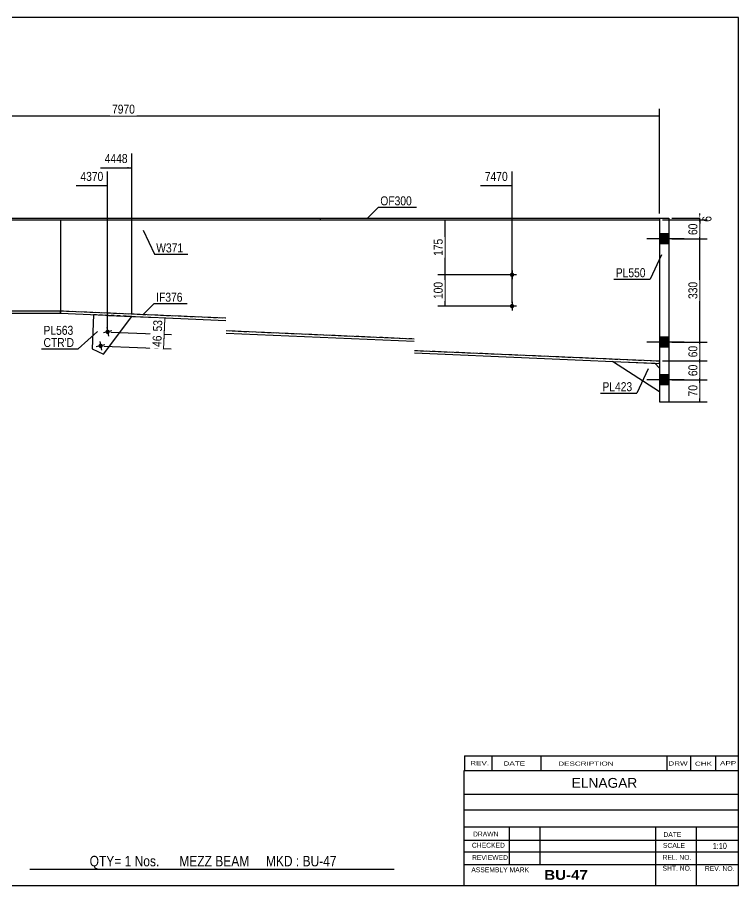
# Model space of a CAD drawing. Header units: millimetres. Extents: x -38 to 364, y -190 to 87.
# Drawn here: x 134.1 to 364.3, y -189.9 to 87.1 of the extents above; entities that cross this region are included whole.
import ezdxf

# ---------------------------------------------------------------- set-up
doc = ezdxf.new("R2010")
doc.units = ezdxf.units.MM
doc.linetypes.add('DXK_LINE_DOT1', pattern=[1.8814, 0.9407, -0.9407])
doc.styles.add('Arial', font='ARIAL.TTF', dxfattribs={"height": 0.2})
doc.styles.add('Arial Bold', font='ARIALBD.TTF', dxfattribs={"height": 0.2})
doc.styles.add('Arial Narrow', font='ARIALN.TTF', dxfattribs={"height": 0.2})

# ---------------------------------------------------------------- blocks, each defined once
blk = doc.blocks.new('Unknown-627317937-1211')
at = {"color": 5, "linetype": 'Continuous'}
for p, q in [((364.28, 87.11), (-35.72, 87.11)), ((-35.72, 87.11), (-35.72, -189.89)), ((364.28, -189.89), (364.28, 87.11)), ((-35.72, -189.89), (364.28, -189.89))]:
    blk.add_line(p, q, dxfattribs=at)
at = {"color": 174, "linetype": 'Continuous', "style": 'Arial'}
blk.add_text('Tekla structures', height=1.9102, rotation=90, dxfattribs=at).set_placement((-36.22, -189.39))
blk = doc.blocks.new('Bolt-627317937-1239 - 1232')
at = {"linetype": 'Continuous'}
blk.add_hatch(color=3, dxfattribs=at).paths.add_polyline_path([(161.38, -17.55, -1), (160.01, -17.84, -1)])
at = {"color": 3, "linetype": 'Continuous'}
for p, q in [((160.41, -16.33), (160.99, -19.07)), ((162.07, -17.41), (159.33, -17.99))]:
    blk.add_line(p, q, dxfattribs=at)
blk = doc.blocks.new('Bolt-627317937-1235 - 1232')
at = {"linetype": 'Continuous'}
for points in [[(292.69, 4.99, -1), (291.29, 4.99, -1)], [(292.69, -5.01, -1), (291.29, -5.01, -1)]]:
    blk.add_hatch(color=3, dxfattribs=at).paths.add_polyline_path(points)
at = {"color": 3, "linetype": 'Continuous'}
for p, q in [((291.99, 6.39), (291.99, 3.59)), ((293.39, 4.99), (290.59, 4.99)), ((293.39, -5.01), (290.59, -5.01)), ((291.99, -3.61), (291.99, -6.41))]:
    blk.add_line(p, q, dxfattribs=at)
blk = doc.blocks.new('Bolt-627317937-1278 - 1232')
at = {"linetype": 'Continuous'}
for points in [[(338.99, 18.1), (338.99, 14.9), (341.99, 14.9), (341.99, 18.1)], [(338.99, 18.1), (338.99, 14.9), (341.99, 14.9), (341.99, 18.1)], [(338.99, -14.9), (338.99, -18.1), (341.99, -18.1), (341.99, -14.9)], [(338.99, -14.9), (338.99, -18.1), (341.99, -18.1), (341.99, -14.9)], [(338.99, -26.9), (338.99, -30.1), (341.99, -30.1), (341.99, -26.9)], [(338.99, -26.9), (338.99, -30.1), (341.99, -30.1), (341.99, -26.9)]]:
    blk.add_hatch(color=3, dxfattribs=at).paths.add_polyline_path(points)
at = {"color": 3, "linetype": 'Continuous'}
for p, q in [((341.99, 18.1), (338.99, 18.1)), ((341.99, 18.1), (338.99, 18.1)), ((346.89, 16.5), (334.99, 16.5)), ((346.89, 16.5), (334.99, 16.5)), ((341.99, 14.9), (338.99, 14.9)), ((341.99, 14.9), (338.99, 14.9)), ((346.89, -16.5), (334.99, -16.5)), ((346.89, -16.5), (334.99, -16.5)), ((341.99, -14.9), (338.99, -14.9)), ((341.99, -14.9), (338.99, -14.9)), ((341.99, -18.1), (338.99, -18.1)), ((341.99, -18.1), (338.99, -18.1)), ((341.99, -26.9), (338.99, -26.9)), ((341.99, -26.9), (338.99, -26.9)), ((346.89, -28.5), (334.99, -28.5)), ((346.89, -28.5), (334.99, -28.5)), ((341.99, -30.1), (338.99, -30.1)), ((341.99, -30.1), (338.99, -30.1))]:
    blk.add_line(p, q, dxfattribs=at)
blk = doc.blocks.new('Bolt-627317937-1238 - 1232')
at = {"linetype": 'Continuous'}
blk.add_hatch(color=3, dxfattribs=at).paths.add_polyline_path([(163.62, -13.08, -1), (162.25, -13.37, -1)])
at = {"color": 3, "linetype": 'Continuous'}
for p, q in [((164.31, -12.94), (161.57, -13.51)), ((162.65, -11.86), (163.22, -14.6))]:
    blk.add_line(p, q, dxfattribs=at)
blk = doc.blocks.new('Part-627317937-1443 - 1232')
at = {"color": 2, "linetype": 'Continuous'}
for p, q in [((338.99, 23.1), (341.99, 23.1)), ((338.99, 23.1), (338.99, -35.5)), ((341.99, 23.1), (341.99, -35.5)), ((338.99, -35.5), (341.99, -35.5))]:
    blk.add_line(p, q, dxfattribs=at)
blk = doc.blocks.new('Part-627317937-1384 - 1232')
at = {"color": 2, "linetype": 'Continuous'}
for p, q in [((158.48, -7.76), (158.02, -18.59)), ((161.59, -20.38), (170.69, -8.28)), ((158.02, -18.59), (161.59, -20.38))]:
    blk.add_line(p, q, dxfattribs=at)
at = {"color": 7, "linetype": 'DXK_LINE_DOT1'}
blk.add_line((170.69, -8.28), (158.48, -7.76), dxfattribs=at)
blk = doc.blocks.new('Part-627317937-1438 - 1232')
at = {"color": 2, "linetype": 'Continuous'}
for p, q in [((338.99, -32.3), (324, -22.66)), ((324, -22.66), (337.49, -23.24)), ((337.49, -23.24), (338.99, -24.8))]:
    blk.add_line(p, q, dxfattribs=at)
at = {"color": 7, "linetype": 'DXK_LINE_DOT1'}
blk.add_line((338.99, -24.8), (338.99, -32.3), dxfattribs=at)
blk = doc.blocks.new('Part-627317937-1465 - 1232')
at = {"color": 2, "linetype": 'Continuous'}
for p, q in [((147.89, -6.5), (147.85, -7.3)), ((147.85, -7.3), (200.69, -9.57)), ((147.89, -6.5), (200.69, -8.77)), ((200.79, -12.82), (260.79, -15.4)), ((200.79, -13.62), (260.79, -16.2)), ((260.89, -19.14), (338.99, -22.5)), ((260.89, -19.94), (338.95, -23.3)), ((338.99, -22.5), (338.95, -23.3))]:
    blk.add_line(p, q, dxfattribs=at)
blk = doc.blocks.new('Part-627317937-1558 - 1232')
at = {"color": 2, "linetype": 'Continuous'}
for p, q in [((230.79, 23.1), (230.79, 22.5)), ((230.79, 23.1), (260.79, 23.1)), ((230.79, 22.5), (260.79, 22.5)), ((260.89, 23.1), (338.99, 23.1)), ((260.89, 22.5), (338.99, 22.5)), ((338.99, 23.1), (338.99, 22.5))]:
    blk.add_line(p, q, dxfattribs=at)
blk = doc.blocks.new('Part-627317937-1487 - 1232')
at = {"color": 2, "linetype": 'Continuous'}
for p, q in [((97.89, -7.3), (97.89, -6.5)), ((97.89, -6.5), (147.89, -6.5)), ((97.89, -7.3), (147.89, -7.3)), ((147.89, -7.3), (147.89, -6.5))]:
    blk.add_line(p, q, dxfattribs=at)
blk = doc.blocks.new('Part-627317937-1514 - 1232')
at = {"color": 2, "linetype": 'Continuous'}
blk.add_line((147.89, 22.5), (147.89, -6.5), dxfattribs=at)
at = {"color": 7, "linetype": 'DXK_LINE_DOT1'}
for p, q in [((147.89, 22.5), (200.69, 22.5)), ((200.79, 22.5), (260.79, 22.5)), ((260.89, 22.5), (338.99, 22.5)), ((338.99, 22.5), (338.99, -22.5)), ((147.89, -6.5), (200.69, -8.77)), ((200.79, -12.82), (260.79, -15.4)), ((260.89, -19.14), (338.99, -22.5))]:
    blk.add_line(p, q, dxfattribs=at)
blk = doc.blocks.new('Part-627317937-1580 - 1232')
at = {"color": 2, "linetype": 'Continuous'}
for p, q in [((97.89, 22.5), (97.89, -6.5)), ((147.89, 22.5), (147.89, -6.5))]:
    blk.add_line(p, q, dxfattribs=at)
at = {"color": 7, "linetype": 'DXK_LINE_DOT1'}
for p, q in [((97.89, 22.5), (147.89, 22.5)), ((97.89, -6.5), (147.89, -6.5))]:
    blk.add_line(p, q, dxfattribs=at)
blk = doc.blocks.new('Part-627317937-1585 - 1232')
at = {"color": 2, "linetype": 'Continuous'}
for p, q in [((0, 23.1), (0, 22.5)), ((0, 23.1), (44.99, 23.1)), ((0, 22.5), (44.99, 22.5)), ((45.09, 23.1), (200.69, 23.1)), ((45.09, 22.5), (200.69, 22.5)), ((200.79, 23.1), (230.79, 23.1)), ((200.79, 22.5), (230.79, 22.5)), ((230.79, 23.1), (230.79, 22.5))]:
    blk.add_line(p, q, dxfattribs=at)
blk = doc.blocks.new('StraightDimension-627317937-1842 - 1232')
at = {"linetype": 'Continuous'}
for points in [[(-1.5, 55.4), (-3, 55.65), (-1.5, 55.9)], [(337.49, 55.9), (338.99, 55.65), (337.49, 55.4)]]:
    blk.add_hatch(color=7, dxfattribs=at).paths.add_polyline_path(points)
at = {"color": 7, "linetype": 'Continuous'}
for p, q in [((-3, 24.5), (-3, 57.9)), ((-3, 55.65), (338.99, 55.65)), ((338.99, 24.5), (338.99, 57.9))]:
    blk.add_line(p, q, dxfattribs=at)
at = {"color": 0}
blk.add_wipeout([(172.25, 55.8), (172.25, 60), (163.74, 60), (163.74, 55.8)], dxfattribs=at)
at = {"color": 3, "style": 'Arial Narrow'}
blk.add_text('7970', height=2.863, dxfattribs=at).set_placement((164.34, 56.4))
blk = doc.blocks.new('StraightDimension-627317937-2961 - 1232')
at = {"linetype": 'Continuous'}
blk.add_hatch(color=7, dxfattribs=at).paths.add_polyline_path([(290.49, 33.69), (291.99, 33.44), (290.49, 33.19)])
at = {"color": 7, "linetype": 'Continuous'}
for p, q in [((291.99, -4.01), (291.99, 37.94)), ((281.93, 33.44), (291.99, 33.44))]:
    blk.add_line(p, q, dxfattribs=at)
at = {"color": 0}
blk.add_wipeout([(291.21, 34.34), (291.21, 38.54), (282.7, 38.54), (282.7, 34.34)], dxfattribs=at)
at = {"color": 3, "style": 'Arial Narrow'}
blk.add_text('7470', height=2.863, dxfattribs=at).set_placement((283.3, 34.94))
blk = doc.blocks.new('StraightDimension-627317937-3505 - 1232')
at = {"linetype": 'Continuous'}
for points in [[(351.61, 15), (351.86, 16.5), (352.11, 15)], [(352.11, -15), (351.86, -16.5), (351.61, -15)]]:
    blk.add_hatch(color=7, dxfattribs=at).paths.add_polyline_path(points)
at = {"color": 7, "linetype": 'Continuous'}
for p, q in [((342.99, 16.5), (354.26, 16.5)), ((351.86, -16.5), (351.86, 16.5)), ((342.99, -16.5), (354.26, -16.5))]:
    blk.add_line(p, q, dxfattribs=at)
at = {"color": 0}
blk.add_wipeout([(351.71, 3.34), (347.51, 3.34), (347.51, -3.34), (351.71, -3.34)], dxfattribs=at)
at = {"color": 3, "style": 'Arial Narrow'}
blk.add_text('330', height=2.863, rotation=90.0002, dxfattribs=at).set_placement((351.11, -2.74))
blk = doc.blocks.new('StraightDimension-627317937-3507 - 1232')
at = {"linetype": 'Continuous'}
for points in [[(351.61, -24), (351.86, -22.5), (352.11, -24)], [(352.11, -27), (351.86, -28.5), (351.61, -27)]]:
    blk.add_hatch(color=7, dxfattribs=at).paths.add_polyline_path(points)
at = {"color": 7, "linetype": 'Continuous'}
for p, q in [((339.99, -22.5), (354.26, -22.5)), ((351.86, -28.5), (351.86, -22.5)), ((342.99, -28.5), (354.26, -28.5))]:
    blk.add_line(p, q, dxfattribs=at)
at = {"color": 0}
blk.add_wipeout([(351.71, -23.07), (347.51, -23.07), (347.51, -27.93), (351.71, -27.93)], dxfattribs=at)
at = {"color": 3, "style": 'Arial Narrow'}
blk.add_text('60', height=2.863, rotation=90.0002, dxfattribs=at).set_placement((351.11, -27.33))
blk = doc.blocks.new('StraightDimension-627317937-1686 - 1232')
at = {"linetype": 'Continuous'}
for points in [[(270.34, 3.49), (270.59, 4.99), (270.84, 3.49)], [(270.84, -3.51), (270.59, -5.01), (270.34, -3.51)]]:
    blk.add_hatch(color=7, dxfattribs=at).paths.add_polyline_path(points)
at = {"color": 7, "linetype": 'Continuous'}
for p, q in [((290.99, 4.99), (268.34, 4.99)), ((270.59, -5.01), (270.59, 4.99)), ((290.99, -5.01), (268.34, -5.01))]:
    blk.add_line(p, q, dxfattribs=at)
at = {"color": 0}
blk.add_wipeout([(270.44, 3.33), (266.24, 3.33), (266.24, -3.35), (270.44, -3.35)], dxfattribs=at)
at = {"color": 3, "style": 'Arial Narrow'}
blk.add_text('100', height=2.863, rotation=90.0002, dxfattribs=at).set_placement((269.84, -2.75))
blk = doc.blocks.new('StraightDimension-627317937-3503 - 1232')
at = {"linetype": 'Continuous'}
for points in [[(352.11, 24.6), (351.86, 23.1), (351.61, 24.6)], [(351.61, 21), (351.86, 22.5), (352.11, 21)]]:
    blk.add_hatch(color=7, dxfattribs=at).paths.add_polyline_path(points)
at = {"color": 7, "linetype": 'Continuous'}
for p, q in [((339.99, 22.5), (354.11, 22.5)), ((342.99, 23.1), (354.11, 23.1)), ((351.86, 22.5), (351.86, 23.1))]:
    blk.add_line(p, q, dxfattribs=at)
at = {"color": 0}
blk.add_wipeout([(356.21, 24.31), (352.01, 24.31), (352.01, 21.29), (356.21, 21.29)], dxfattribs=at)
at = {"color": 3, "style": 'Arial Narrow'}
blk.add_text('6', height=2.86, rotation=90.0002, dxfattribs=at).set_placement((355.61, 21.89))
blk = doc.blocks.new('StraightDimension-627317937-1685 - 1232')
at = {"linetype": 'Continuous'}
for points in [[(270.34, 21), (270.59, 22.5), (270.84, 21)], [(270.84, 6.49), (270.59, 4.99), (270.34, 6.49)]]:
    blk.add_hatch(color=7, dxfattribs=at).paths.add_polyline_path(points)
at = {"color": 7, "linetype": 'Continuous'}
for p, q in [((148.89, 22.5), (272.99, 22.5)), ((270.59, 4.99), (270.59, 22.5)), ((290.99, 4.99), (268.34, 4.99))]:
    blk.add_line(p, q, dxfattribs=at)
at = {"color": 0}
blk.add_wipeout([(270.44, 17.09), (266.24, 17.09), (266.24, 10.4), (270.44, 10.4)], dxfattribs=at)
at = {"color": 3, "style": 'Arial Narrow'}
blk.add_text('175', height=2.863, rotation=90.0002, dxfattribs=at).set_placement((269.84, 11))
blk = doc.blocks.new('StraightDimension-627317937-1853 - 1232')
at = {"linetype": 'Continuous'}
for points in [[(180.88, -10.22), (181.19, -8.73), (181.38, -10.24)], [(181.28, -12.51), (180.96, -14), (180.78, -12.49)]]:
    blk.add_hatch(color=7, dxfattribs=at).paths.add_polyline_path(points)
at = {"color": 7, "linetype": 'Continuous'}
for p, q in [((163.23, -7.96), (183.59, -8.84)), ((180.96, -14), (181.19, -8.73)), ((163.93, -13.27), (183.36, -14.1))]:
    blk.add_line(p, q, dxfattribs=at)
at = {"color": 0}
blk.add_wipeout([(181.03, -8.93), (176.84, -8.75), (176.63, -13.61), (180.82, -13.79)], dxfattribs=at)
at = {"color": 3, "style": 'Arial Narrow'}
blk.add_text('53', height=2.863, rotation=87.5365, dxfattribs=at).set_placement((180.25, -13.16))
blk = doc.blocks.new('StraightDimension-627317937-3508 - 1232')
at = {"linetype": 'Continuous'}
for points in [[(351.61, -30), (351.86, -28.5), (352.11, -30)], [(352.11, -34), (351.86, -35.5), (351.61, -34)]]:
    blk.add_hatch(color=7, dxfattribs=at).paths.add_polyline_path(points)
at = {"color": 7, "linetype": 'Continuous'}
for p, q in [((342.99, -28.5), (354.26, -28.5)), ((351.86, -35.5), (351.86, -28.5)), ((339.99, -35.5), (354.26, -35.5))]:
    blk.add_line(p, q, dxfattribs=at)
at = {"color": 0}
blk.add_wipeout([(351.71, -29.57), (347.51, -29.57), (347.51, -34.43), (351.71, -34.43)], dxfattribs=at)
at = {"color": 3, "style": 'Arial Narrow'}
blk.add_text('70', height=2.863, rotation=90.0002, dxfattribs=at).set_placement((351.11, -33.83))
blk = doc.blocks.new('StraightDimension-627317937-1878 - 1232')
at = {"linetype": 'Continuous'}
for points in [[(180.65, -15.49), (180.96, -14), (181.15, -15.51)], [(181.08, -17.07), (180.77, -18.56), (180.58, -17.05)]]:
    blk.add_hatch(color=7, dxfattribs=at).paths.add_polyline_path(points)
at = {"color": 7, "linetype": 'Continuous'}
for p, q in [((163.93, -13.27), (183.36, -14.1)), ((180.77, -18.56), (180.96, -14)), ((161.7, -17.74), (183.17, -18.66))]:
    blk.add_line(p, q, dxfattribs=at)
at = {"color": 0}
blk.add_wipeout([(180.82, -13.85), (176.62, -13.67), (176.42, -18.52), (180.61, -18.7)], dxfattribs=at)
at = {"color": 3, "style": 'Arial Narrow'}
blk.add_text('46', height=2.863, rotation=87.5365, dxfattribs=at).set_placement((180.04, -18.08))
blk = doc.blocks.new('StraightDimension-627317937-2962 - 1232')
at = {"linetype": 'Continuous'}
blk.add_hatch(color=7, dxfattribs=at).paths.add_polyline_path([(169.19, 39.39), (170.69, 39.14), (169.19, 38.89)])
at = {"color": 7, "linetype": 'Continuous'}
for p, q in [((170.69, -7.28), (170.69, 43.64)), ((160.63, 39.14), (170.69, 39.14))]:
    blk.add_line(p, q, dxfattribs=at)
at = {"color": 0}
blk.add_wipeout([(169.92, 40.04), (169.92, 44.24), (161.4, 44.24), (161.4, 40.04)], dxfattribs=at)
at = {"color": 3, "style": 'Arial Narrow'}
blk.add_text('4448', height=2.863, dxfattribs=at).set_placement((162, 40.64))
blk = doc.blocks.new('StraightDimension-627317937-2963 - 1232')
at = {"linetype": 'Continuous'}
blk.add_hatch(color=7, dxfattribs=at).paths.add_polyline_path([(161.44, 33.69), (162.94, 33.44), (161.44, 33.19)])
at = {"color": 7, "linetype": 'Continuous'}
for p, q in [((162.94, -12.23), (162.94, 37.94)), ((152.87, 33.44), (162.94, 33.44))]:
    blk.add_line(p, q, dxfattribs=at)
at = {"color": 0}
blk.add_wipeout([(162.16, 34.34), (162.16, 38.54), (153.65, 38.54), (153.65, 34.34)], dxfattribs=at)
at = {"color": 3, "style": 'Arial Narrow'}
blk.add_text('4370', height=2.863, dxfattribs=at).set_placement((154.25, 34.94))
blk = doc.blocks.new('StraightDimension-627317937-3504 - 1232')
at = {"linetype": 'Continuous'}
for points in [[(351.61, 21), (351.86, 22.5), (352.11, 21)], [(352.11, 18), (351.86, 16.5), (351.61, 18)]]:
    blk.add_hatch(color=7, dxfattribs=at).paths.add_polyline_path(points)
at = {"color": 7, "linetype": 'Continuous'}
for p, q in [((339.99, 22.5), (354.26, 22.5)), ((351.86, 16.5), (351.86, 22.5)), ((342.99, 16.5), (354.26, 16.5))]:
    blk.add_line(p, q, dxfattribs=at)
at = {"color": 0}
blk.add_wipeout([(351.71, 21.93), (347.51, 21.93), (347.51, 17.07), (351.71, 17.07)], dxfattribs=at)
at = {"color": 3, "style": 'Arial Narrow'}
blk.add_text('60', height=2.863, rotation=90.0002, dxfattribs=at).set_placement((351.11, 17.67))
blk = doc.blocks.new('StraightDimension-627317937-3506 - 1232')
at = {"linetype": 'Continuous'}
for points in [[(351.61, -18), (351.86, -16.5), (352.11, -18)], [(352.11, -21), (351.86, -22.5), (351.61, -21)]]:
    blk.add_hatch(color=7, dxfattribs=at).paths.add_polyline_path(points)
at = {"color": 7, "linetype": 'Continuous'}
for p, q in [((342.99, -16.5), (354.26, -16.5)), ((351.86, -22.5), (351.86, -16.5)), ((339.99, -22.5), (354.26, -22.5))]:
    blk.add_line(p, q, dxfattribs=at)
at = {"color": 0}
blk.add_wipeout([(351.71, -17.07), (347.51, -17.07), (347.51, -21.93), (351.71, -21.93)], dxfattribs=at)
at = {"color": 3, "style": 'Arial Narrow'}
blk.add_text('60', height=2.863, rotation=90.0002, dxfattribs=at).set_placement((351.11, -21.33))
blk = doc.blocks.new('CBS_CALLOFF-627317937-3704')
at = {"color": 7, "linetype": 'Continuous'}
blk.add_line((138.16, -184.62), (254.39, -184.64), dxfattribs=at)
at = {"color": 3, "linetype": 'Continuous', "style": 'Arial Narrow'}
blk.add_text('QTY= 1 Nos.      MEZZ BEAM     MKD : BU-47', height=3.3405, dxfattribs=at).set_placement((157.19, -183.73))
blk = doc.blocks.new('CBS_NAME_BLOG-627317937-3705')
at = {"color": 7, "linetype": 'Continuous'}
for p, q in [((276.69, -153.14), (364.21, -153.14)), ((276.69, -189.85), (276.69, -153.14)), ((276.69, -160.67), (364.21, -160.67)), ((276.76, -165.73), (364.28, -165.73)), ((276.69, -171.1), (364.21, -171.1)), ((291.21, -183.2), (291.21, -171.11)), ((300.9, -183.18), (300.9, -171.11)), ((337.81, -189.85), (337.81, -171.11)), ((350.86, -189.85), (350.86, -171.1)), ((276.7, -175.4), (364.28, -175.38)), ((276.69, -179.14), (364.21, -179.14)), ((276.69, -183.19), (364.21, -183.19)), ((276.69, -189.89), (364.28, -189.89))]:
    blk.add_line(p, q, dxfattribs=at)
at = {"color": 3, "linetype": 'Continuous', "style": 'Arial'}
blk.add_text('ELNAGAR', height=3.133, dxfattribs=at).set_placement((311.01, -158.67))
at = {"color": 3, "linetype": 'Continuous'}
for s, height, style, width, p in [('DRAWN', 1.566, 'Arial', 0.9, (279.52, -174.21)), ('DATE', 1.566, 'Arial', 0.9, (340.28, -174.37)), ('CHECKED', 1.566, 'Arial', 0.9, (279.17, -177.78)), ('SCALE', 1.566, 'Arial', 0.9, (340.13, -177.85)), ('1:10', 1.957, 'Arial Narrow', 0.9, (356.02, -178.2)), ('REVIEWED', 1.566, 'Arial', 0.9, (279.21, -181.7)), ('REL. NO.', 1.566, 'Arial', 0.9, (339.99, -181.65)), ('ASSEMBLY MARK', 1.5663, 'Arial', 0.9, (278.99, -185.63)), ('BU-47', 3.131, 'Arial Bold', 1.1, (302.27, -188.03)), ('SHT. NO.', 1.566, 'Arial', 0.9, (339.99, -185.11)), ('REV. NO.', 1.566, 'Arial', 0.9, (353.51, -185.21))]:
    blk.add_text(s, height=height, dxfattribs=dict(at, style=style, width=width)).set_placement(p)
blk = doc.blocks.new('CBS_REVISION-627317937-3706')
at = {"color": 7, "linetype": 'Continuous'}
for p, q in [((276.77, -148.51), (364.27, -148.51)), ((276.77, -148.51), (276.77, -153.14)), ((285.57, -148.51), (285.57, -153.14)), ((301.16, -148.51), (301.16, -153.07)), ((341.42, -148.51), (341.42, -153.14)), ((348.96, -148.51), (348.96, -153.14)), ((356.91, -148.51), (356.91, -153.14)), ((276.77, -153.14), (364.27, -153.14))]:
    blk.add_line(p, q, dxfattribs=at)
at = {"color": 7, "style": 'Arial Narrow', "width": 1.7}
for s, height, p in [('REV.', 1.326, (278.63, -151.46)), ('DATE', 1.326, (289.26, -151.58)), ('DESCRIPTION', 1.3257, (306.73, -151.63)), ('DRW', 1.326, (341.85, -151.57)), ('CHK', 1.326, (350.34, -151.66)), ('APP', 1.326, (358.34, -151.5))]:
    blk.add_text(s, height=height, dxfattribs=at).set_placement(p)
blk = doc.blocks.new('Mark-627317937-1380 - 1232')
at = {"color": 0}
blk.add_wipeout([(151.99, -14.16), (151.99, -11.16), (142.48, -11.16), (142.48, -14.16)], dxfattribs=at)
blk.add_wipeout([(151.99, -14.16), (151.99, -11.16), (142.48, -11.16), (142.48, -14.16)], dxfattribs=at)
blk.add_wipeout([(152.24, -18.06), (152.24, -15.06), (142.48, -15.06), (142.48, -18.06)], dxfattribs=at)
blk.add_wipeout([(152.24, -18.06), (152.24, -15.06), (142.48, -15.06), (142.48, -18.06)], dxfattribs=at)
at = {"color": 7, "linetype": 'Continuous'}
for p in [(159.7, -13.06), (141.88, -18.66)]:
    blk.add_line(p, (153.49, -18.66), dxfattribs=at)
at = {"color": 3, "style": 'Arial Narrow'}
blk.add_text('PL563', height=2.863, dxfattribs=at).set_placement((142.48, -14.16))
at = {"color": 1, "style": 'Arial Narrow'}
blk.add_text("CTR'D", height=2.863, dxfattribs=at).set_placement((142.48, -18.06))
blk = doc.blocks.new('Mark-627317937-1434 - 1232')
at = {"color": 7, "linetype": 'Continuous'}
blk.add_line((335.36, -25), (331.82, -32.74), dxfattribs=at)
at = {"color": 0}
blk.add_wipeout([(330.32, -32.14), (330.32, -29.14), (320.82, -29.14), (320.82, -32.14)], dxfattribs=at)
blk.add_wipeout([(330.32, -32.14), (330.32, -29.14), (320.82, -29.14), (320.82, -32.14)], dxfattribs=at)
at = {"color": 7, "linetype": 'Continuous'}
blk.add_line((320.22, -32.74), (331.82, -32.74), dxfattribs=at)
at = {"color": 3, "style": 'Arial Narrow'}
blk.add_text('PL423', height=2.863, dxfattribs=at).set_placement((320.82, -32.14))
blk = doc.blocks.new('Mark-627317937-1439 - 1232')
at = {"color": 7, "linetype": 'Continuous'}
blk.add_line((339.62, 11.35), (336.08, 3.62), dxfattribs=at)
at = {"color": 0}
blk.add_wipeout([(334.58, 4.22), (334.58, 7.22), (325.08, 7.22), (325.08, 4.22)], dxfattribs=at)
blk.add_wipeout([(334.58, 4.22), (334.58, 7.22), (325.08, 7.22), (325.08, 4.22)], dxfattribs=at)
at = {"color": 7, "linetype": 'Continuous'}
blk.add_line((324.48, 3.62), (336.08, 3.62), dxfattribs=at)
at = {"color": 3, "style": 'Arial Narrow'}
blk.add_text('PL550', height=2.863, dxfattribs=at).set_placement((325.08, 4.22))
blk = doc.blocks.new('Mark-627317937-1461 - 1232')
at = {"color": 0}
blk.add_wipeout([(186.84, -3.6), (186.84, -0.6), (178.43, -0.6), (178.43, -3.6)], dxfattribs=at)
blk.add_wipeout([(186.84, -3.6), (186.84, -0.6), (178.43, -0.6), (178.43, -3.6)], dxfattribs=at)
at = {"color": 7, "linetype": 'Continuous'}
for p, q in [((174.3, -7.73), (177.83, -4.2)), ((177.83, -4.2), (188.34, -4.2))]:
    blk.add_line(p, q, dxfattribs=at)
at = {"color": 3, "style": 'Arial Narrow'}
blk.add_text('IF376', height=2.863, dxfattribs=at).set_placement((178.43, -3.6))
blk = doc.blocks.new('Mark-627317937-1510 - 1232')
at = {"color": 0}
blk.add_wipeout([(187.04, 12.13), (187.04, 15.13), (178.45, 15.13), (178.45, 12.13)], dxfattribs=at)
blk.add_wipeout([(187.04, 12.13), (187.04, 15.13), (178.45, 15.13), (178.45, 12.13)], dxfattribs=at)
at = {"color": 7, "linetype": 'Continuous'}
for p, q in [((174.31, 19.27), (177.85, 11.53)), ((177.85, 11.53), (188.54, 11.53))]:
    blk.add_line(p, q, dxfattribs=at)
at = {"color": 3, "style": 'Arial Narrow'}
blk.add_text('W371', height=2.863, dxfattribs=at).set_placement((178.45, 12.13))
blk = doc.blocks.new('Mark-627317937-1554 - 1232')
at = {"color": 0}
blk.add_wipeout([(260, 27.15), (260, 30.15), (249.95, 30.15), (249.95, 27.15)], dxfattribs=at)
blk.add_wipeout([(260, 27.15), (260, 30.15), (249.95, 30.15), (249.95, 27.15)], dxfattribs=at)
at = {"color": 7, "linetype": 'Continuous'}
for p, q in [((245.82, 23.01), (249.35, 26.55)), ((249.35, 26.55), (261.5, 26.55))]:
    blk.add_line(p, q, dxfattribs=at)
at = {"color": 3, "style": 'Arial Narrow'}
blk.add_text('OF300', height=2.863, dxfattribs=at).set_placement((249.95, 27.15))

msp = doc.modelspace()

# ---------------------------------------------------------------- block references
for name in ['Unknown-627317937-1211', 'Part-627317937-1585 - 1232', 'Part-627317937-1580 - 1232', 'Part-627317937-1514 - 1232', 'Part-627317937-1558 - 1232', 'Part-627317937-1443 - 1232', 'Bolt-627317937-1278 - 1232', 'Bolt-627317937-1235 - 1232', 'Part-627317937-1487 - 1232', 'Part-627317937-1465 - 1232', 'Part-627317937-1384 - 1232', 'Bolt-627317937-1238 - 1232', 'Bolt-627317937-1239 - 1232', 'Part-627317937-1438 - 1232', 'CBS_REVISION-627317937-3706', 'CBS_NAME_BLOG-627317937-3705', 'CBS_CALLOFF-627317937-3704']:
    msp.add_blockref(name, (0, 0))

# ---------------------------------------------------------------- next in the draw order: block references
for name in ['StraightDimension-627317937-1842 - 1232', 'StraightDimension-627317937-3505 - 1232', 'Mark-627317937-1439 - 1232', 'StraightDimension-627317937-1853 - 1232', 'StraightDimension-627317937-3507 - 1232', 'Mark-627317937-1434 - 1232']:
    msp.add_blockref(name, (0, 0))

# ---------------------------------------------------------------- next in the draw order: block references
for name in ['StraightDimension-627317937-2961 - 1232', 'StraightDimension-627317937-3503 - 1232', 'Mark-627317937-1461 - 1232', 'StraightDimension-627317937-1878 - 1232', 'StraightDimension-627317937-3506 - 1232', 'StraightDimension-627317937-3508 - 1232']:
    msp.add_blockref(name, (0, 0))

# ---------------------------------------------------------------- next in the draw order: block references
for name in ['StraightDimension-627317937-3504 - 1232', 'StraightDimension-627317937-1686 - 1232']:
    msp.add_blockref(name, (0, 0))

# ---------------------------------------------------------------- next in the draw order: block references
msp.add_blockref('StraightDimension-627317937-1685 - 1232', (0, 0))

# ---------------------------------------------------------------- next in the draw order: block references
for name in ['StraightDimension-627317937-2962 - 1232', 'Mark-627317937-1554 - 1232', 'Mark-627317937-1510 - 1232']:
    msp.add_blockref(name, (0, 0))

# ---------------------------------------------------------------- next in the draw order: block references
msp.add_blockref('StraightDimension-627317937-2963 - 1232', (0, 0))

# ---------------------------------------------------------------- next in the draw order: block references
msp.add_blockref('Mark-627317937-1380 - 1232', (0, 0))

doc.saveas('drawing.dxf')
